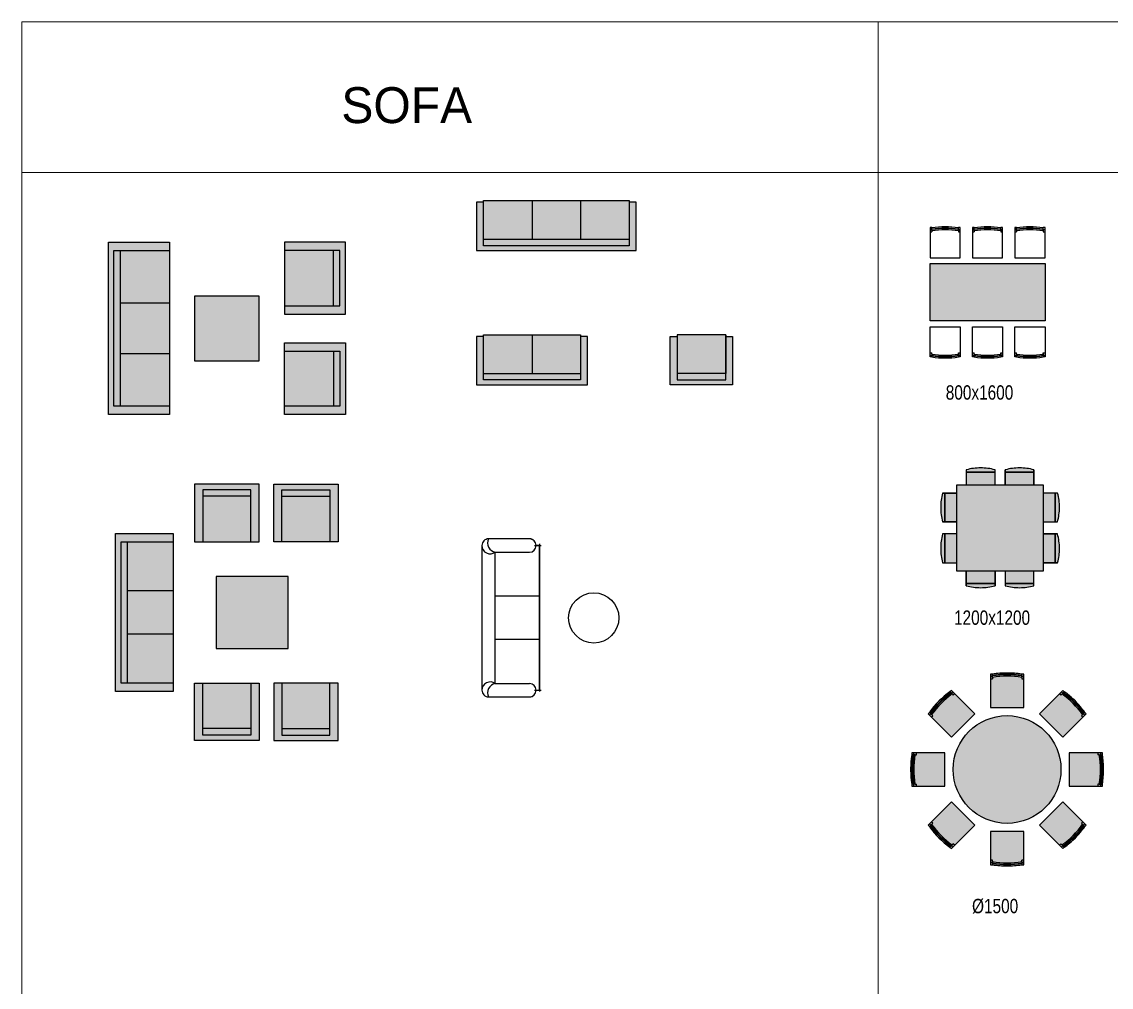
# Model space of a CAD drawing. Header units: millimetres. Extents: x 21129 to 2803301, y -510327 to 166837.
# Drawn here: x 320272 to 335437, y -252591 to -239149 of the extents above; entities that cross this region are included whole.
import ezdxf
from ezdxf.enums import TextEntityAlignment as Align

# ---------------------------------------------------------------- set-up
doc = ezdxf.new("R2010")
doc.units = ezdxf.units.MM
doc.layers.add('....03_TNT_A_THIN', color=251, linetype='Continuous', lineweight=13, transparency=0.5)
doc.layers.add('....12_TNT_F_FURNITURE', color=27, linetype='Continuous', transparency=0.5)
for name, color, linetype in [('....20_TNT_N_TEXT', 9, 'Continuous'), ('TNT-Funiture', 27, 'Continuous'), ('TNT-Hatch', 250, 'Continuous')]:
    doc.layers.add(name, color=color, linetype=linetype)
doc.styles.add('.TNT_A_TXT_3_NOTE', font='uromans.shx', dxfattribs={"width": 0.8})

# ---------------------------------------------------------------- blocks, each defined once
blk = doc.blocks.new('SF')
at = {"ltscale": 5}
for points in [[(750, 1300), (-100, 1300), (-100, 2300), (750, 2300)], [(2350, -100), (3200, -100), (3200, 2300), (2350, 2300)], [(1100, 1550), (2000, 1550), (2000, 650), (1100, 650)], [(750, -100), (-100, -100), (-100, 900), (750, 900)]]:
    blk.add_hatch(color=253, dxfattribs=at).paths.add_polyline_path(points)
for p, q in [((67, 1416), (67, 2184)), ((3033, 16), (3033, 2184)), ((750, 1416), (67, 1416)), ((2350, 1452), (3033, 1452)), ((750, 784), (67, 784)), ((67, 784), (67, 16)), ((2350, 748), (3033, 748))]:
    blk.add_line(p, q)
for points in [[(750, 1300), (-100, 1300), (-100, 2300), (750, 2300)], [(2350, -100), (3200, -100), (3200, 2300), (2350, 2300)], [(1100, 1550), (2000, 1550), (2000, 650), (1100, 650)], [(750, 900), (-100, 900), (-100, -100), (750, -100)]]:
    blk.add_lwpolyline(points, close=True)
for points in [[(750, 1416), (-23, 1416), (-23, 2184), (750, 2184)], [(2350, 16), (3123, 16), (3123, 2184), (2350, 2184)], [(750, 784), (-23, 784), (-23, 16), (750, 16)]]:
    blk.add_lwpolyline(points)
blk = doc.blocks.new('TABLE-06')
at = {"layer": 'TNT-Hatch'}
h = blk.add_hatch(color=253, dxfattribs=at)
h.paths.add_polyline_path([(1200, 1197), (0, 1197), (0, 0), (1200, 0)])
h.paths.add_polyline_path([(530, 1373), (130, 1373), (130, 1197), (530, 1197)])
h.paths.add_polyline_path([(0, 1084), (-167, 1084), (-167, 684), (0, 684)])
h.paths.add_polyline_path([(-167, 1084), (-201, 1084, 0.065539), (-227, 887, 0.065539), (-200, 684), (-167, 684)])
h.paths.add_polyline_path([(0, 516), (-167, 516), (-167, 116), (0, 116)])
h.paths.add_polyline_path([(-167, 516), (-200, 516, 0.065539), (-227, 314, 0.065539), (-201, 116), (-167, 116)])
h.paths.add_polyline_path([(530, 0), (130, 0), (130, -173), (530, -173)])
h.paths.add_polyline_path([(530, -173), (130, -173), (130, -206, 0.065543), (330, -232, 0.065543), (530, -206)])
h.paths.add_polyline_path([(1072, 0), (672, 0), (672, -173), (1072, -173)])
h.paths.add_polyline_path([(1072, -173), (672, -173), (672, -206, 0.065543), (872, -232, 0.065543), (1072, -206)])
h.paths.add_polyline_path([(1367, 516), (1200, 516), (1200, 116), (1367, 116)])
h.paths.add_polyline_path([(1427, 314, 0.065539), (1400, 516), (1367, 516), (1367, 116), (1401, 116, 0.065539)])
h.paths.add_polyline_path([(1367, 1084), (1200, 1084), (1200, 684), (1367, 684)])
h.paths.add_polyline_path([(1401, 1084), (1367, 1084), (1367, 684), (1400, 684, 0.065539), (1427, 887, 0.065539)])
h.paths.add_polyline_path([(1072, 1373), (672, 1373), (672, 1197), (1072, 1197)])
h.paths.add_polyline_path([(872, 1433, 0.065543), (672, 1406), (672, 1373), (1072, 1373), (1072, 1406, 0.065543)])
h.paths.add_polyline_path([(530, 1406, 0.065543), (330, 1433, 0.065543), (130, 1406), (130, 1373), (530, 1373)])
for p, q in [((130, 1409), (130, 1200)), ((530, 1200), (530, 1409)), ((672, 1200), (672, 1409)), ((1072, 1409), (1072, 1200)), ((-201, 1084), (0, 1084)), ((1401, 1084), (1200, 1084)), ((0, 684), (-200, 684)), ((1200, 684), (1400, 684)), ((0, 516), (-200, 516)), ((1200, 516), (1400, 516)), ((-201, 116), (0, 116)), ((130, -206), (130, 0)), ((530, 0), (530, -206)), ((672, 0), (672, -206)), ((1072, -206), (1072, 0)), ((1401, 116), (1200, 116))]:
    blk.add_line(p, q)
for points in [[(530, 1409, 0.065543), (330, 1436, 0.065543), (130, 1409), (130, 1376), (530, 1376)], [(1072, 1409, 0.065543), (872, 1436, 0.065543), (672, 1409), (672, 1376), (1072, 1376)], [(-167, 1084), (-201, 1084, 0.065539), (-227, 887, 0.065539), (-200, 684), (-167, 684)], [(1401, 1084), (1367, 1084), (1367, 684), (1400, 684, 0.065539), (1427, 887, 0.065539)], [(-167, 516), (-200, 516, 0.065539), (-227, 314, 0.065539), (-201, 116), (-167, 116)], [(1400, 516), (1367, 516), (1367, 116), (1401, 116, 0.065539), (1427, 314, 0.065539)], [(530, -173), (130, -173), (130, -206, 0.065543), (330, -232, 0.065543), (530, -206)], [(1072, -173), (672, -173), (672, -206, 0.065543), (872, -232, 0.065543), (1072, -206)]]:
    blk.add_lwpolyline(points, format="xyb", close=True)
for points in [[(530, 1376), (130, 1376), (130, 1200), (530, 1200)], [(1072, 1376), (672, 1376), (672, 1200), (1072, 1200)], [(0, 1084), (-167, 1084), (-167, 684), (0, 684)], [(0, 1200), (1200, 1200), (1200, 0), (0, 0)], [(1367, 1084), (1200, 1084), (1200, 684), (1367, 684)], [(0, 516), (-167, 516), (-167, 116), (0, 116)], [(1367, 516), (1200, 516), (1200, 116), (1367, 116)], [(530, 0), (130, 0), (130, -173), (530, -173)], [(1072, 0), (672, 0), (672, -173), (1072, -173)]]:
    blk.add_lwpolyline(points, close=True)
blk = doc.blocks.new('A$C16996267')
at = {"layer": 'TNT-Funiture'}
h = blk.add_hatch(color=253, dxfattribs=at)
h.paths.add_polyline_path([(773, 698), (98, 698), (98, 675), (98, 158), (773, 158)])
h.paths.add_polyline_path([(1448, 698), (773, 698), (773, 158), (1448, 158)])
h.paths.add_polyline_path([(2123, 675), (2123, 698), (1448, 698), (1448, 158), (2123, 158)])
h.paths.add_polyline_path([(2221, 675), (2123, 675), (2123, 68), (98, 68), (98, 675), (0, 675), (0, 0), (2221, 0)])
h.paths.add_polyline_path([(2123, 158), (98, 158), (98, 68), (2123, 68)], flags=17)
for p, q in [((0, 675), (0, 0)), ((98, 675), (0, 675)), ((98, 698), (2123, 698)), ((98, 675), (98, 698)), ((98, 68), (98, 675)), ((773, 698), (773, 158)), ((1448, 698), (1448, 158)), ((2123, 698), (2123, 675)), ((2123, 698), (2123, 68)), ((2221, 675), (2123, 675)), ((2123, 675), (2123, 68)), ((2221, 0), (2221, 675)), ((98, 158), (2123, 158)), ((0, 0), (2221, 0)), ((2123, 68), (98, 68))]:
    blk.add_line(p, q, dxfattribs=at)
blk = doc.blocks.new('A$C413347FD')
at = {"layer": 'TNT-Funiture'}
blk.add_hatch(color=253, dxfattribs=at).paths.add_polyline_path([(1546, 0), (1546, 675), (1448, 675), (1448, 698), (98, 698), (98, 675), (0, 675), (0, 0)])
for p, q in [((0, 675, 0), (0, 0, 0)), ((98, 675, 0), (0, 675, 0)), ((98, 698, 0), (1448, 698, 0)), ((98, 675, 0), (98, 698, 0)), ((98, 68, 0), (98, 675, 0)), ((773, 698, 0), (773, 158, 0)), ((1448, 698, 0), (1448, 675, 0)), ((1448, 698, 0), (1448, 68, 0)), ((1546, 675, 0), (1448, 675, 0)), ((1448, 675, 0), (1448, 68, 0)), ((1546, 0, 0), (1546, 675, 0)), ((98, 158, 0), (1448, 158, 0)), ((0, 0, 0), (1546, 0, 0)), ((1448, 68, 0), (98, 68, 0))]:
    blk.add_line(p, q, dxfattribs=at)
blk = doc.blocks.new('A$C19275A54')
at = {"layer": 'TNT-Funiture'}
blk.add_hatch(color=253, dxfattribs=at).paths.add_polyline_path([(0, 0), (0, 675), (98, 675), (98, 698), (773, 698), (773, 675), (870, 675), (870, 0)])
for p, q in [((0, 0, 0), (0, 675, 0)), ((0, 675, 0), (98, 675, 0)), ((773, 698, 0), (98, 698, 0)), ((98, 698, 0), (98, 675, 0)), ((98, 698, 0), (98, 68, 0)), ((98, 675, 0), (98, 68, 0)), ((773, 698, 0), (773, 158, 0)), ((773, 675, 0), (773, 698, 0)), ((773, 68, 0), (773, 675, 0)), ((773, 675, 0), (870, 675, 0)), ((870, 675, 0), (870, 0, 0)), ((773, 158, 0), (98, 158, 0)), ((98, 68, 0), (773, 68, 0)), ((870, 0, 0), (0, 0, 0))]:
    blk.add_line(p, q, dxfattribs=at)
blk = doc.blocks.new('A$C7AE94E62')
at = {"layer": 'TNT-Funiture'}
h = blk.add_hatch(color=253, dxfattribs=at)
edge = h.paths.add_edge_path()
edge.add_line((1112, 2208), (1574, 2208))
edge.add_line((1574, 2208), (1574, 2670))
edge.add_line((1574, 2670), (1546, 2670))
edge.add_ellipse((1343, 1396), major_axis=(912, 912), ratio=1, start_angle=35.9407, end_angle=45)
edge.add_ellipse((1343, 1396), major_axis=(-912, 912), ratio=1, start_angle=-45, end_angle=-35.9407)
edge.add_line((1140, 2670), (1112, 2670))
edge.add_line((1112, 2670), (1112, 2208))
h = blk.add_hatch(color=253, dxfattribs=at)
edge = h.paths.add_edge_path()
edge.add_line((568, 1792), (894, 2118))
edge.add_line((894, 2118), (568, 2444))
edge.add_line((568, 2444), (548, 2425))
edge.add_ellipse((1305, 1381), major_axis=(0, 1290), ratio=1, start_angle=35.9407, end_angle=45)
edge.add_ellipse((1305, 1381), major_axis=(-1290, 0), ratio=1, start_angle=-45, end_angle=-35.9407)
edge.add_line((261, 2138), (242, 2118))
edge.add_line((242, 2118), (568, 1792))
h = blk.add_hatch(color=253, dxfattribs=at)
edge = h.paths.add_edge_path()
edge.add_line((1792, 2118), (2118, 1792))
edge.add_line((2118, 1792), (2444, 2118))
edge.add_line((2444, 2118), (2425, 2138))
edge.add_ellipse((1381, 1381), major_axis=(1290, 0), ratio=1, start_angle=35.9407, end_angle=45)
edge.add_ellipse((1381, 1381), major_axis=(0, 1290), ratio=1, start_angle=-45, end_angle=-35.9407)
edge.add_line((2138, 2425), (2118, 2444))
edge.add_line((2118, 2444), (1792, 2118))
h = blk.add_hatch(color=253, dxfattribs=at)
edge = h.paths.add_edge_path()
edge.add_ellipse((1343, 1343), major_axis=(530, 530), ratio=1, start_angle=135, end_angle=315)
edge.add_ellipse((1343, 1343), major_axis=(530, 530), ratio=1, start_angle=315, end_angle=495)
h = blk.add_hatch(color=253, dxfattribs=at)
edge = h.paths.add_edge_path()
edge.add_line((478, 1112), (478, 1574))
edge.add_line((478, 1574), (16, 1574))
edge.add_line((16, 1574), (16, 1546))
edge.add_ellipse((1290, 1343), major_axis=(-912, 912), ratio=1, start_angle=35.9407, end_angle=45)
edge.add_ellipse((1290, 1343), major_axis=(-912, -912), ratio=1, start_angle=-45, end_angle=-35.9407)
edge.add_line((16, 1140), (16, 1112))
edge.add_line((16, 1112), (478, 1112))
h = blk.add_hatch(color=253, dxfattribs=at)
edge = h.paths.add_edge_path()
edge.add_line((2208, 1574), (2208, 1112))
edge.add_line((2208, 1112), (2670, 1112))
edge.add_line((2670, 1112), (2670, 1140))
edge.add_ellipse((1396, 1343), major_axis=(912, -912), ratio=1, start_angle=35.9407, end_angle=45)
edge.add_ellipse((1396, 1343), major_axis=(912, 912), ratio=1, start_angle=-45, end_angle=-35.9407)
edge.add_line((2670, 1546), (2670, 1574))
edge.add_line((2670, 1574), (2208, 1574))
h = blk.add_hatch(color=253, dxfattribs=at)
edge = h.paths.add_edge_path()
edge.add_line((894, 568), (568, 894))
edge.add_line((568, 894), (242, 568))
edge.add_line((242, 568), (261, 548))
edge.add_ellipse((1305, 1305), major_axis=(-1290, 0), ratio=1, start_angle=35.9407, end_angle=45)
edge.add_ellipse((1305, 1305), major_axis=(0, -1290), ratio=1, start_angle=-45, end_angle=-35.9407)
edge.add_line((548, 261), (568, 242))
edge.add_line((568, 242), (894, 568))
h = blk.add_hatch(color=253, dxfattribs=at)
edge = h.paths.add_edge_path()
edge.add_line((2118, 894), (1792, 568))
edge.add_line((1792, 568), (2118, 242))
edge.add_line((2118, 242), (2138, 261))
edge.add_ellipse((1381, 1305), major_axis=(0, -1290), ratio=1, start_angle=35.9407, end_angle=45)
edge.add_ellipse((1381, 1305), major_axis=(1290, 0), ratio=1, start_angle=-45, end_angle=-35.9407)
edge.add_line((2425, 548), (2444, 568))
edge.add_line((2444, 568), (2118, 894))
h = blk.add_hatch(color=253, dxfattribs=at)
edge = h.paths.add_edge_path()
edge.add_line((1574, 478), (1112, 478))
edge.add_line((1112, 478), (1112, 16))
edge.add_line((1112, 16), (1140, 16))
edge.add_ellipse((1343, 1290), major_axis=(-912, -912), ratio=1, start_angle=35.9407, end_angle=45)
edge.add_ellipse((1343, 1290), major_axis=(912, -912), ratio=1, start_angle=-45, end_angle=-35.9407)
edge.add_line((1546, 16), (1574, 16))
edge.add_line((1574, 16), (1574, 478))
for p, q in [((1140, 2670), (1112, 2670)), ((1112, 2670), (1112, 2208)), ((1140, 2670), (1112, 2670)), ((1112, 2670), (1112, 2208)), ((1112, 2642), (1140, 2642)), ((1112, 2605), (1140, 2605)), ((1140, 2624), (1140, 2670)), ((1140, 2624), (1140, 2605)), ((1574, 2670), (1546, 2670)), ((1546, 2624), (1546, 2670)), ((1574, 2670), (1546, 2670)), ((1546, 2642), (1574, 2642)), ((1546, 2624), (1546, 2605)), ((1546, 2605), (1574, 2605)), ((1574, 2208), (1574, 2670)), ((1574, 2208), (1574, 2670)), ((568, 2444), (548, 2425)), ((568, 2444), (548, 2425)), ((894, 2118), (568, 2444)), ((894, 2118), (568, 2444)), ((2118, 2444), (1792, 2118)), ((2118, 2444), (1792, 2118)), ((2138, 2425), (2118, 2444)), ((2138, 2425), (2118, 2444)), ((581, 2392), (548, 2425)), ((568, 2405), (587, 2425)), ((581, 2392), (594, 2379)), ((594, 2379), (614, 2399)), ((2072, 2399), (2092, 2379)), ((2105, 2392), (2092, 2379)), ((2099, 2425), (2118, 2405)), ((2105, 2392), (2138, 2425)), ((261, 2138), (242, 2118)), ((261, 2138), (242, 2118)), ((294, 2105), (261, 2138)), ((1112, 2208), (1574, 2208)), ((1112, 2208), (1574, 2208)), ((2392, 2105), (2425, 2138)), ((2444, 2118), (2425, 2138)), ((2444, 2118), (2425, 2138)), ((242, 2118), (568, 1792)), ((242, 2118), (568, 1792)), ((261, 2099), (281, 2118)), ((287, 2072), (307, 2092)), ((294, 2105), (307, 2092)), ((568, 1792), (894, 2118)), ((568, 1792), (894, 2118)), ((1792, 2118), (2118, 1792)), ((1792, 2118), (2118, 1792)), ((2118, 1792), (2444, 2118)), ((2118, 1792), (2444, 2118)), ((2392, 2105), (2379, 2092)), ((2379, 2092), (2399, 2072)), ((2405, 2118), (2425, 2099)), ((478, 1574), (16, 1574)), ((16, 1574), (16, 1546)), ((478, 1574), (16, 1574)), ((16, 1574), (16, 1546)), ((62, 1546), (16, 1546)), ((44, 1546), (44, 1574)), ((62, 1546), (81, 1546)), ((81, 1546), (81, 1574)), ((478, 1112), (478, 1574)), ((478, 1112), (478, 1574)), ((2670, 1574), (2208, 1574)), ((2208, 1574), (2208, 1112)), ((2208, 1574), (2208, 1112)), ((2670, 1574), (2208, 1574)), ((2605, 1574), (2605, 1546)), ((2624, 1546), (2605, 1546)), ((2624, 1546), (2670, 1546)), ((2642, 1574), (2642, 1546)), ((2670, 1546), (2670, 1574)), ((2670, 1546), (2670, 1574)), ((16, 1140), (16, 1112)), ((62, 1140), (16, 1140)), ((16, 1140), (16, 1112)), ((16, 1112), (478, 1112)), ((16, 1112), (478, 1112)), ((44, 1112), (44, 1140)), ((62, 1140), (81, 1140)), ((81, 1112), (81, 1140)), ((2208, 1112), (2670, 1112)), ((2208, 1112), (2670, 1112)), ((2624, 1140), (2605, 1140)), ((2605, 1140), (2605, 1112)), ((2624, 1140), (2670, 1140)), ((2642, 1140), (2642, 1112)), ((2670, 1112), (2670, 1140)), ((2670, 1112), (2670, 1140)), ((568, 894), (242, 568)), ((568, 894), (242, 568)), ((894, 568), (568, 894)), ((894, 568), (568, 894)), ((2118, 894), (1792, 568)), ((2118, 894), (1792, 568)), ((2444, 568), (2118, 894)), ((2444, 568), (2118, 894)), ((307, 594), (287, 614)), ((2399, 614), (2379, 594)), ((242, 568), (261, 548)), ((242, 568), (261, 548)), ((281, 568), (261, 587)), ((294, 581), (261, 548)), ((294, 581), (307, 594)), ((568, 242), (894, 568)), ((568, 242), (894, 568)), ((1574, 478), (1112, 478)), ((1112, 478), (1112, 16)), ((1574, 478), (1112, 478)), ((1112, 478), (1112, 16)), ((1574, 16), (1574, 478)), ((1574, 16), (1574, 478)), ((1792, 568), (2118, 242)), ((1792, 568), (2118, 242)), ((2392, 581), (2379, 594)), ((2392, 581), (2425, 548)), ((2425, 587), (2405, 568)), ((2425, 548), (2444, 568)), ((2425, 548), (2444, 568)), ((581, 294), (594, 307)), ((614, 287), (594, 307)), ((2092, 307), (2072, 287)), ((2105, 294), (2092, 307)), ((581, 294), (548, 261)), ((548, 261), (568, 242)), ((548, 261), (568, 242)), ((587, 261), (568, 281)), ((2118, 281), (2099, 261)), ((2105, 294), (2138, 261)), ((2118, 242), (2138, 261)), ((2118, 242), (2138, 261)), ((1140, 81), (1112, 81)), ((1140, 44), (1112, 44)), ((1112, 16), (1140, 16)), ((1112, 16), (1140, 16)), ((1140, 62), (1140, 81)), ((1140, 62), (1140, 16)), ((1546, 62), (1546, 81)), ((1574, 81), (1546, 81)), ((1546, 62), (1546, 16)), ((1574, 44), (1546, 44)), ((1546, 16), (1574, 16)), ((1546, 16), (1574, 16))]:
    blk.add_line(p, q, dxfattribs=at)
blk.add_circle((1343, 1343), 750, dxfattribs=at)
for centre, major_axis, start_param, end_param in [((1343, 1396), (0, 1290), -0.158094, 0.158134), ((1343, 1396), (-912, 912), -0.785398, -0.627284), ((1343, 1396), (0, 1271), -0.160451, 0.160409), ((1343, 1371), (0, 1290), -0.158094, 0.158134), ((1343, 1371), (0, 1290), -0.158094, 0.158134), ((1343, 1371), (0, 1271), -0.160314, 0.160546), ((1343, 1396), (912, 912), 0.627284, 0.785398), ((1305, 1381), (-912, 912), -0.158094, 0.158134), ((1305, 1381), (-1290, 0), -0.785398, -0.627284), ((1305, 1381), (-899, 899), -0.160451, 0.160409), ((1323, 1363), (-912, 912), -0.158094, 0.158134), ((1323, 1363), (-912, 912), -0.158094, 0.158134), ((1323, 1363), (-899, 899), -0.160314, 0.160546), ((1305, 1381), (0, 1290), 0.627284, 0.785398), ((1363, 1363), (899, 899), -0.160314, 0.160546), ((1363, 1363), (912, 912), -0.158094, 0.158134), ((1363, 1363), (912, 912), -0.158094, 0.158134), ((1381, 1381), (899, 899), -0.160451, 0.160409), ((1381, 1381), (912, 912), -0.158094, 0.158134), ((1381, 1381), (0, 1290), -0.785398, -0.627284), ((1381, 1381), (1290, 0), 0.627284, 0.785398), ((1290, 1343), (-1290, 0), -0.158094, 0.158134), ((1290, 1343), (-912, 912), 0.627284, 0.785398), ((1290, 1343), (-1271, 0), -0.160451, 0.160409), ((1315, 1343), (-1290, 0), -0.158094, 0.158134), ((1315, 1343), (-1290, 0), -0.158094, 0.158134), ((1315, 1343), (-1271, 0), -0.160314, 0.160546), ((1371, 1343), (1271, 0), -0.160314, 0.160546), ((1371, 1343), (1290, 0), -0.158094, 0.158134), ((1371, 1343), (1290, 0), -0.158094, 0.158134), ((1396, 1343), (1271, 0), -0.160451, 0.160409), ((1396, 1343), (1290, 0), -0.158094, 0.158134), ((1396, 1343), (912, 912), -0.785398, -0.627284), ((1290, 1343), (-912, -912), -0.785398, -0.627284), ((1396, 1343), (912, -912), 0.627284, 0.785398), ((1305, 1305), (-912, -912), -0.158094, 0.158134), ((1305, 1305), (-1290, 0), 0.627284, 0.785398), ((1305, 1305), (-899, -899), -0.160451, 0.160409), ((1323, 1323), (-912, -912), -0.158094, 0.158134), ((1323, 1323), (-912, -912), -0.158094, 0.158134), ((1323, 1323), (-899, -899), -0.160314, 0.160546), ((1363, 1323), (899, -899), -0.160314, 0.160546), ((1363, 1323), (912, -912), -0.158094, 0.158134), ((1363, 1323), (912, -912), -0.158094, 0.158134), ((1381, 1305), (899, -899), -0.160451, 0.160409), ((1381, 1305), (912, -912), -0.158094, 0.158134), ((1381, 1305), (1290, 0), -0.785398, -0.627284), ((1305, 1305), (0, -1290), -0.785398, -0.627284), ((1381, 1305), (0, -1290), 0.627284, 0.785398), ((1343, 1315), (0, -1271), -0.160314, 0.160546), ((1343, 1315), (0, -1290), -0.158094, 0.158134), ((1343, 1315), (0, -1290), -0.158094, 0.158134), ((1343, 1290), (0, -1271), -0.160451, 0.160409), ((1343, 1290), (0, -1290), -0.158094, 0.158134), ((1343, 1290), (-912, -912), 0.627284, 0.785398), ((1343, 1290), (912, -912), -0.785398, -0.627284)]:
    blk.add_ellipse(centre, major_axis=major_axis, ratio=1, start_param=start_param, end_param=end_param, dxfattribs=at)
blk = doc.blocks.new('GHE-DUA')
for p, q in [((-450, 220), (-500, 220)), ((-470, 250), (-470, 220)), ((-450, 220), (-430, 220)), ((-430, 250), (-430, 220)), ((-450, -220), (-500, -220)), ((-470, -220), (-470, -250)), ((-450, -220), (-430, -220)), ((-430, -220), (-430, -250))]:
    blk.add_line(p, q)
blk.add_lwpolyline([(-500, 220), (-500, 250), (0, 250), (0, -250), (-500, -250), (-500, -220)])
for centre, radius, start, end in [((880, 0), 1397, 170.9407, 189.0593), ((880, 0), 1377, 170.808, 189.192), ((907, 0), 1397, 170.9407, 189.0593), ((907, 0), 1377, 170.808, 189.192)]:
    blk.add_arc(centre, radius, start, end)
blk = doc.blocks.new('1600x800')
at = {"layer": 'TNT-Funiture'}
blk.add_hatch(color=253, dxfattribs=at).paths.add_polyline_path([(880728, 85238), (879128, 85238), (879128, 86038), (880728, 86038)])
blk.add_lwpolyline([(880728, 85238), (879128, 85238), (879128, 86038), (880728, 86038)], close=True, dxfattribs=at)
at = {"layer": 'TNT-Funiture', "rotation": 90}
for p, xscale, yscale, zscale in [((879338, 86118), -0.8399999999877764, 0.8400000000488944, 0.8400000000000001), ((879928, 86118), -0.8399999999877764, 0.8400000000488944, 0.8400000000000001), ((880518, 86118), -0.8399999999877764, 0.8400000000488944, 0.8400000000000001), ((879338, 85158), 0.8399999999877764, 0.8399999999877764, 0.8399999999877764), ((879928, 85158), 0.8399999999877764, 0.8399999999877764, 0.8399999999877764), ((880518, 85158), 0.8399999999877764, 0.8399999999877764, 0.8399999999877764)]:
    blk.add_blockref('GHE-DUA', p, dxfattribs=dict(at, xscale=xscale, yscale=yscale, zscale=zscale))
blk = doc.blocks.new('sfadxfbh')
at = {"layer": 'TNT-Hatch', "ltscale": 5}
for points in [[(592251, 164788), (592251, 165588), (591351, 165588), (591351, 164788)], [(593351, 164788), (593351, 165588), (592451, 165588), (592451, 164788)], [(591051, 162704), (590251, 162704), (590251, 164904), (591051, 164904)], [(592651, 164304), (591651, 164304), (591651, 163304), (592651, 163304)], [(592251, 162819), (592251, 162019), (591351, 162019), (591351, 162819)], [(593351, 162819), (593351, 162019), (592451, 162019), (592451, 162819)]]:
    blk.add_hatch(color=253, dxfattribs=at).paths.add_polyline_path(points)
for p, q in [((592135, 165421), (591466, 165421)), ((592135, 164788), (592135, 165421)), ((592566, 164788), (592566, 165421)), ((592566, 165421), (593235, 165421)), ((590418, 162819), (590418, 164788)), ((591051, 164106), (590418, 164106)), ((591051, 163501), (590418, 163501)), ((592135, 162819), (592135, 162186)), ((592566, 162819), (592566, 162186)), ((592135, 162186), (591466, 162186)), ((592566, 162186), (593235, 162186))]:
    blk.add_line(p, q)
for points in [[(592251, 164788), (592251, 165588), (591351, 165588), (591351, 164788)], [(592451, 164788), (592451, 165588), (593351, 165588), (593351, 164788)], [(591051, 162704), (590251, 162704), (590251, 164904), (591051, 164904)], [(592651, 164304), (591651, 164304), (591651, 163304), (592651, 163304)], [(592251, 162819), (592251, 162019), (591351, 162019), (591351, 162819)], [(592451, 162819), (592451, 162019), (593351, 162019), (593351, 162819)]]:
    blk.add_lwpolyline(points, close=True)
for points in [[(592135, 164788), (592135, 165511), (591466, 165511), (591466, 164788)], [(592566, 164788), (592566, 165511), (593235, 165511), (593235, 164788)], [(591051, 162819), (590328, 162819), (590328, 164788), (591051, 164788)], [(592135, 162819), (592135, 162096), (591466, 162096), (591466, 162819)], [(592566, 162819), (592566, 162096), (593235, 162096), (593235, 162819)]]:
    blk.add_lwpolyline(points)

msp = doc.modelspace()

# ---------------------------------------------------------------- linework, layer by layer
at = {"layer": '....03_TNT_A_THIN'}
for p, q in [((332192.6, -266031.9), (332192.6, -239149.1)), ((320271.6, -241249.1), (368923.6, -241249.1))]:
    msp.add_line(p, q, dxfattribs=at)
msp.add_lwpolyline([(320271.6, -266031.9), (368923.6, -266031.9), (368923.6, -239149.1), (320271.6, -239149.1)], close=True, dxfattribs=at)
at = {"layer": '....12_TNT_F_FURNITURE'}
for p, q in [((327477.2, -246417.9), (327477.2, -248473.9)), ((326863, -246534), (327337.9, -246534)), ((326863, -248362.5), (326863, -246534)), ((327407.6, -246441.1), (327500.5, -246441.1)), ((327477.2, -247148.3), (326863, -247148.3)), ((327477.2, -247748.3), (326863, -247748.3)), ((326863, -248362.5), (327337.9, -248362.5)), ((327407.6, -248455.4), (327500.5, -248455.4))]:
    msp.add_line(p, q, dxfattribs=at)
msp.add_lwpolyline([(327040, -246348.3), (326770.1, -246348.3, 0.4142136), (326677.2, -246441.1), (326677.2, -248455.4, 0.4142136), (326770.1, -248548.3), (327337.9, -248548.3, 0.4142136), (327430.8, -248455.4), (327477.2, -248455.4), (327477.2, -246441.1), (327430.8, -246441.1, 0.4142136), (327337.9, -246348.3)], format="xyb", close=True, dxfattribs=at)
at = {"layer": '....12_TNT_F_FURNITURE', "ltscale": 4}
msp.add_circle((328234.2, -247448.3), 350, dxfattribs=at)
at = {"layer": '....12_TNT_F_FURNITURE'}
for centre, radius, start, end in [((326886.2, -246406.3), 129.8, 153.43495, 259.69515), ((327337.9, -246441.1), 92.9, 270, 90), ((326793.3, -246441.1), 116.1, 180, 306.8699), ((326793.3, -248455.4), 116.1, 53.1301, 180), ((326886.2, -248490.2), 129.8, 100.30485, 206.56505), ((327337.9, -248455.4), 92.9, 270, 90)]:
    msp.add_arc(centre, radius, start, end, dxfattribs=at)

# ---------------------------------------------------------------- block references
for name, p in [('A$C16996267', (326602.6, -242334.4)), ('1600x800', (-546212.4, -328552.9)), ('A$C413347FD', (326602.6, -244204.1, 0)), ('A$C19275A54', (329297.4, -244204.1, 0)), ('TABLE-06', (333289.9, -246796)), ('sfadxfbh', (-268673.1, -411176.4)), ('A$C7AE94E62', (332644.6, -250901.9))]:
    msp.add_blockref(name, p, dxfattribs=at)
at = {"layer": '....12_TNT_F_FURNITURE', "xscale": -1}
msp.add_blockref('SF', (324677.6, -244518.6), dxfattribs=at)

# ---------------------------------------------------------------- texts
at = {"layer": '....20_TNT_N_TEXT', "style": '.TNT_A_TXT_3_NOTE'}
msp.add_text('SOFA', height=500, dxfattribs=at).set_placement((325630.3, -240559.9), align=Align.CENTER)
at = {"layer": '....20_TNT_N_TEXT', "char_height": 200, "width": 11469.752, "attachment_point": 1, "style": '.TNT_A_TXT_3_NOTE'}
for s, insert in [('\\A1;800x1600', (333133.8, -244210.1)), ('\\A1;1200x1200', (333248.8, -247345.1)), ('\\A1;%%C1500', (333499.8, -251360.1))]:
    msp.add_mtext(s, dxfattribs=dict(at, insert=insert))

doc.saveas('drawing.dxf')
